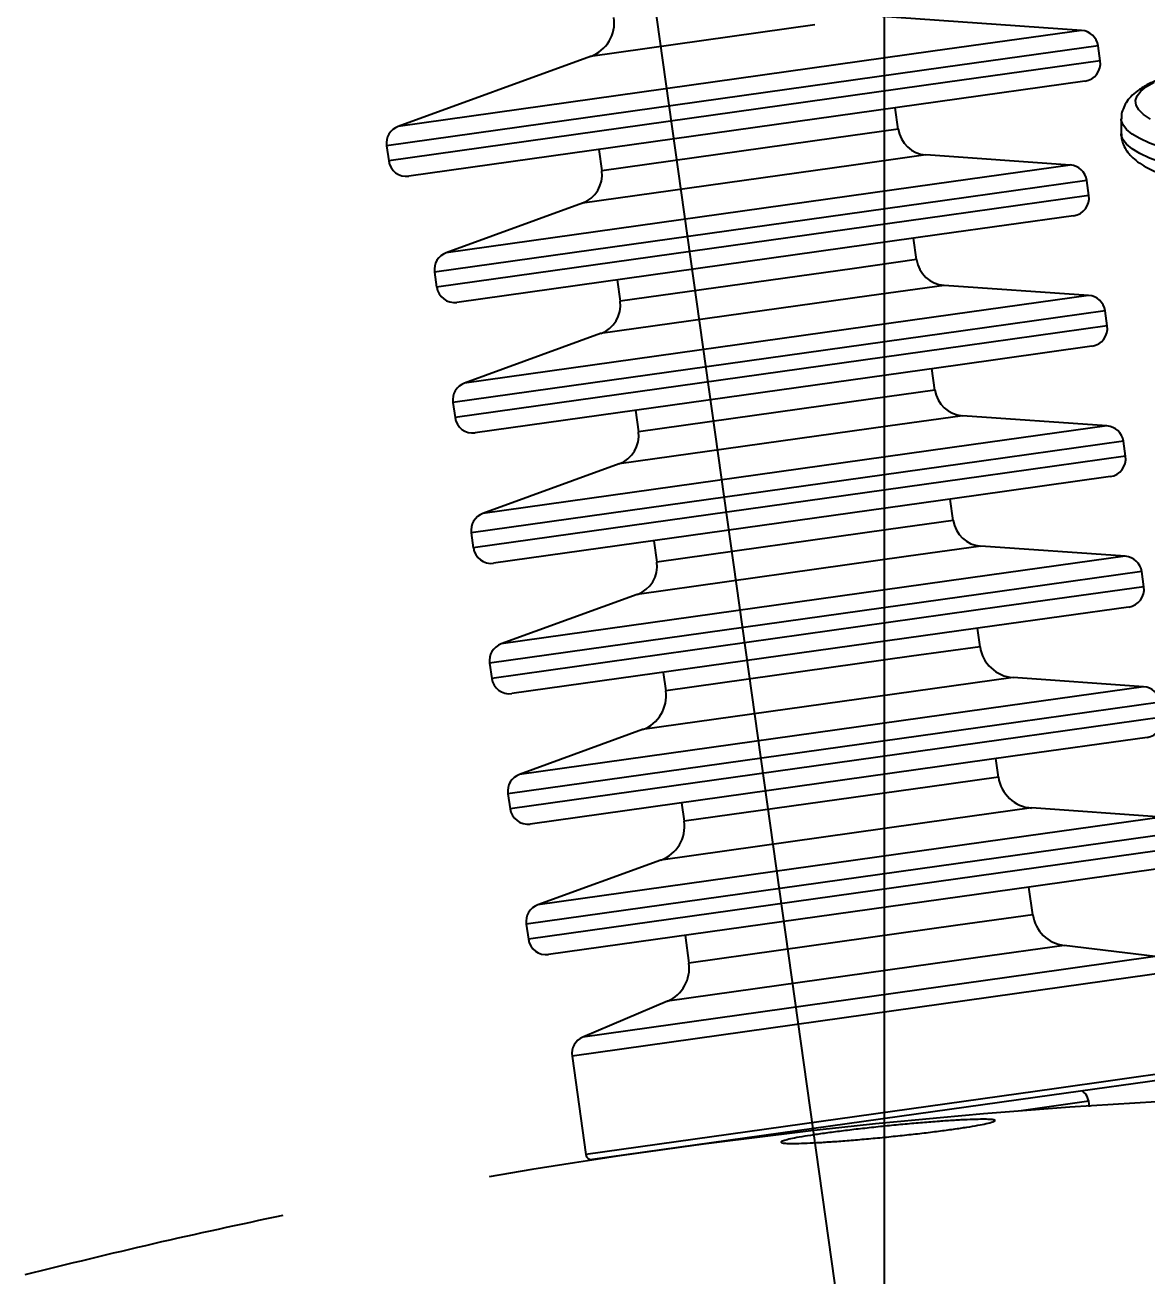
# Model space of a CAD drawing. Header units: millimetres. Extents: x 0 to 6631, y 0 to 4689.
# Drawn here: x 3469.4 to 3656.3, y 3558.3 to 3766.6 of the extents above; entities that cross this region are included whole.
import ezdxf

# ---------------------------------------------------------------- set-up
doc = ezdxf.new("R2010")
doc.units = ezdxf.units.MM
doc.header["$LTSCALE"] = 13
doc.linetypes.add('CENTERX2', pattern=[101.6, 63.5, -12.7, 12.7, -12.7])
for name, color, linetype in [('中心线', 1, 'CENTERX2'), ('几何体', 7, 'Continuous'), ('尺寸', 3, 'Continuous'), ('草图直线', 1, 'Continuous')]:
    doc.layers.add(name, color=color, linetype=linetype)
doc.styles.add('SLDTEXTSTYLE0', font='hyswlongfangsong.ttf')
doc.dimstyles.new('SLDDIMSTYLE1', dxfattribs={"dimtxt": 50, "dimasz": 40.8, "dimexe": 0, "dimexo": 0.0625, "dimgap": 12.5, "dimtad": 2, "dimdec": 0, "dimrnd": 1e-09, "dimzin": 12, "dimdsep": 46, "dimtxsty": 'SLDTEXTSTYLE0', "dimsah": 1, "dimcen": 0.09, "dimadec": 0, "dimazin": 3, "dimtfac": 1, "dimtdec": 0, "dimtofl": 0, "dimtmove": 0, "dimatfit": 3, "dimfxl": 1, "dimfrac": 2, "dimtolj": 1, "dimtzin": 12, "dimarcsym": 0})

# ---------------------------------------------------------------- blocks, each defined once
blk = doc.blocks.new('*D25')
at = {"layer": 'Defpoints', "color": 0, "transparency": 16777216}
for p in [(3575.32, 3897.11), (3560.01, 3872.12), (3612.56, 3859.97), (3612.56, 3498.23), (3612.56, 3498.23)]:
    blk.add_point(p, dxfattribs=at)
at = {"layer": '尺寸', "color": 0, "lineweight": -2, "transparency": 16777216}
for p, q in [((3612.56, 3860.03), (3612.56, 3898.85)), ((3560.01, 3872.18), (3556.81, 3894.95))]:
    blk.add_line(p, q, dxfattribs=at)
for start, end in [(78.3245, 84.1623), (103.8377, 109.6755)]:
    blk.add_arc((3612.56, 3498.23), 400.61, start, end, dxfattribs=at)
at = {"layer": '尺寸', "color": 0, "transparency": 16777216}
for points in [[(3652.96, 3889.98), (3653.65, 3903.56), (3612.56, 3898.85)], [(3515.46, 3893.9), (3518.03, 3880.54), (3556.81, 3894.95)]]:
    blk.add_solid(points, dxfattribs=at)
at = {"layer": '尺寸', "color": 0, "transparency": 16777216, "insert": (3573.67, 3960.08), "char_height": 50, "attachment_point": 1, "rotation": 2.5305, "style": 'SLDTEXTSTYLE0'}
blk.add_mtext('\\A1;8°', dxfattribs=at)

msp = doc.modelspace()

# ---------------------------------------------------------------- linework, layer by layer
at = {"layer": '中心线'}
msp.add_line((3612.56, 3498.23), (3560.01, 3872.12), dxfattribs=at)
at = {"layer": '几何体'}
for p, q in [((3645.41, 3765.74), (3611.39, 3768.12)), ((3600.99, 3766.66), (3563.62, 3761.4)), ((3645.41, 3765.74), (3620.63, 3762.26)), ((3620.63, 3762.26), (3531.57, 3749.74)), ((3648.17, 3763.17), (3622.36, 3759.54)), ((3648.52, 3760.66), (3648.17, 3763.17)), ((3563.62, 3761.4), (3531.57, 3749.74)), ((3648.52, 3760.66), (3622.71, 3757.04)), ((3622.36, 3759.54), (3529.63, 3746.51)), ((3622.71, 3757.04), (3529.98, 3744)), ((3645.97, 3757.28), (3621.46, 3753.84)), ((3621.46, 3753.84), (3533.36, 3741.46)), ((3614.86, 3749.28), (3614.36, 3752.84)), ((3614.86, 3749.28), (3604.11, 3747.77)), ((3652.02, 3751.01), (3652.02, 3748.52)), ((3604.11, 3747.77), (3565.47, 3742.34)), ((3529.63, 3746.51), (3529.98, 3744)), ((3564.97, 3745.9), (3565.47, 3742.34)), ((3607, 3743.25), (3562.24, 3736.96)), ((3619.46, 3745), (3607, 3743.25)), ((3643.53, 3743.31), (3619.46, 3745)), ((3643.53, 3743.31), (3620.89, 3740.13)), ((3620.89, 3740.13), (3539.56, 3728.7)), ((3646.28, 3740.74), (3622.63, 3737.42)), ((3646.64, 3738.24), (3646.28, 3740.74)), ((3622.63, 3737.42), (3537.62, 3725.47)), ((3562.24, 3736.96), (3539.56, 3728.7)), ((3646.64, 3738.24), (3622.98, 3734.91)), ((3622.98, 3734.91), (3537.97, 3722.97)), ((3644.09, 3734.86), (3621.72, 3731.71)), ((3621.72, 3731.71), (3541.35, 3720.42)), ((3617.92, 3727.55), (3617.42, 3731.11)), ((3617.92, 3727.55), (3607.17, 3726.03)), ((3537.62, 3725.47), (3537.97, 3722.97)), ((3607.17, 3726.03), (3568.53, 3720.6)), ((3568.03, 3724.17), (3568.53, 3720.6)), ((3622.51, 3723.26), (3610.05, 3721.51)), ((3646.58, 3721.58), (3622.51, 3723.26)), ((3610.05, 3721.51), (3565.29, 3715.22)), ((3646.58, 3721.58), (3623.95, 3718.4)), ((3623.95, 3718.4), (3542.62, 3706.97)), ((3649.34, 3719.01), (3625.68, 3715.69)), ((3649.69, 3716.51), (3649.34, 3719.01)), ((3649.69, 3716.51), (3626.03, 3713.18)), ((3625.68, 3715.69), (3540.68, 3703.74)), ((3565.29, 3715.22), (3542.62, 3706.97)), ((3626.03, 3713.18), (3541.03, 3701.23)), ((3647.14, 3713.13), (3624.78, 3709.98)), ((3624.78, 3709.98), (3544.41, 3698.69)), ((3620.97, 3705.81), (3620.47, 3709.38)), ((3620.97, 3705.81), (3610.22, 3704.3)), ((3540.68, 3703.74), (3541.03, 3701.23)), ((3610.22, 3704.3), (3571.58, 3698.87)), ((3571.08, 3702.44), (3571.58, 3698.87)), ((3625.56, 3701.53), (3613.11, 3699.78)), ((3649.64, 3699.85), (3625.56, 3701.53)), ((3613.11, 3699.78), (3568.35, 3693.49)), ((3649.64, 3699.85), (3627, 3696.67)), ((3652.39, 3697.28), (3628.74, 3693.96)), ((3652.74, 3694.77), (3652.39, 3697.28)), ((3627, 3696.67), (3545.67, 3685.24)), ((3628.74, 3693.96), (3543.73, 3682.01)), ((3568.35, 3693.49), (3545.67, 3685.24)), ((3652.74, 3694.77), (3629.09, 3691.45)), ((3629.09, 3691.45), (3544.08, 3679.5)), ((3650.2, 3691.39), (3627.83, 3688.25)), ((3627.83, 3688.25), (3547.46, 3676.95)), ((3624.03, 3684.08), (3623.53, 3687.64)), ((3624.03, 3684.08), (3613.27, 3682.57)), ((3543.73, 3682.01), (3544.08, 3679.5)), ((3574.13, 3680.7), (3574.64, 3677.14)), ((3613.27, 3682.57), (3574.64, 3677.14)), ((3628.62, 3679.8), (3616.16, 3678.05)), ((3652.69, 3678.12), (3628.62, 3679.8)), ((3616.16, 3678.05), (3571.4, 3671.76)), ((3652.69, 3678.12), (3630.06, 3674.94)), ((3630.06, 3674.94), (3548.73, 3663.5)), ((3655.45, 3675.55), (3631.79, 3672.22)), ((3655.8, 3673.04), (3655.45, 3675.55)), ((3631.79, 3672.22), (3546.79, 3660.28)), ((3655.8, 3673.04), (3632.14, 3669.72)), ((3571.4, 3671.76), (3548.73, 3663.5)), ((3632.14, 3669.72), (3547.14, 3657.77)), ((3653.25, 3669.66), (3630.89, 3666.52)), ((3630.89, 3666.52), (3550.52, 3655.22)), ((3628.49, 3663.04), (3628.06, 3666.12)), ((3628.49, 3663.04), (3617.1, 3661.44)), ((3546.79, 3660.28), (3547.14, 3657.77)), ((3617.1, 3661.44), (3576.14, 3655.68)), ((3575.71, 3658.76), (3576.14, 3655.68)), ((3634, 3657.9), (3620.56, 3656.02)), ((3655.75, 3656.38), (3634, 3657.9)), ((3620.56, 3656.02), (3572.26, 3649.23)), ((3655.75, 3656.38), (3633.11, 3653.2)), ((3658.5, 3653.82), (3634.84, 3650.49)), ((3633.11, 3653.2), (3551.78, 3641.77)), ((3634.84, 3650.49), (3549.84, 3638.54)), ((3658.85, 3651.31), (3635.2, 3647.98)), ((3635.2, 3647.98), (3550.19, 3636.04)), ((3572.26, 3649.23), (3551.78, 3641.77)), ((3656.31, 3647.93), (3633.94, 3644.78)), ((3633.94, 3644.78), (3553.57, 3633.49)), ((3631.55, 3641.31), (3631.12, 3644.39)), ((3631.55, 3641.31), (3620.15, 3639.71)), ((3620.15, 3639.71), (3579.19, 3633.95)), ((3549.84, 3638.54), (3550.19, 3636.04)), ((3578.76, 3637.03), (3579.19, 3633.95)), ((3637.06, 3636.17), (3623.62, 3634.28)), ((3658.8, 3634.65), (3637.06, 3636.17)), ((3623.62, 3634.28), (3575.31, 3627.49)), ((3658.8, 3634.65), (3636.17, 3631.47)), ((3636.17, 3631.47), (3554.83, 3620.04)), ((3661.56, 3632.08), (3637.9, 3628.76)), ((3637.9, 3628.76), (3552.89, 3616.81)), ((3661.91, 3629.58), (3638.25, 3626.25)), ((3575.31, 3627.49), (3554.83, 3620.04)), ((3638.25, 3626.25), (3553.25, 3614.3)), ((3659.36, 3626.2), (3636.99, 3623.05)), ((3636.99, 3623.05), (3556.63, 3611.76)), ((3637.29, 3618.38), (3636.64, 3623)), ((3637.29, 3618.38), (3624.82, 3616.62)), ((3552.89, 3616.81), (3553.25, 3614.3)), ((3624.82, 3616.62), (3580, 3610.33)), ((3579.35, 3614.95), (3580, 3610.33)), ((3642.49, 3613.27), (3628.1, 3611.25)), ((3657.69, 3611.4), (3642.49, 3613.27)), ((3628.1, 3611.25), (3576.41, 3603.98)), ((3657.69, 3611.4), (3636.92, 3608.49)), ((3636.92, 3608.49), (3562.31, 3598)), ((3660.29, 3608.85), (3638.57, 3605.8)), ((3638.57, 3605.8), (3560.52, 3594.83)), ((3576.41, 3603.98), (3562.31, 3598)), ((3560.52, 3594.83), (3562.82, 3578.42)), ((3661.5, 3591.28), (3640.45, 3588.32)), ((3661.5, 3592.29), (3640.87, 3589.39)), ((3640.87, 3589.39), (3562.82, 3578.42)), ((3640.45, 3588.32), (3563.95, 3577.57)), ((3646.61, 3587.29), (3635.33, 3585.71)), ((3646.74, 3586.36), (3646.61, 3587.29))]:
    msp.add_line(p, q, dxfattribs=at)
at = {"layer": '几何体', "flags": 128}
for points in [[(3656.9, 3750.97), (3655.75, 3751.73), (3654.95, 3752.5), (3654.5, 3753.28), (3654.4, 3754.07), (3654.66, 3754.85), (3655.26, 3755.63), (3656.22, 3756.39), (3657.52, 3757.14)], [(3701.48, 3740.77), (3697, 3740.94), (3692.6, 3741.17), (3688.32, 3741.46), (3684.18, 3741.8), (3680.2, 3742.19), (3676.41, 3742.64), (3672.82, 3743.13), (3669.46, 3743.68), (3666.35, 3744.26), (3663.51, 3744.89), (3660.95, 3745.55), (3658.7, 3746.24), (3656.75, 3746.96), (3655.13, 3747.71), (3653.84, 3748.47), (3652.89, 3749.25), (3652.28, 3750.04), (3652.03, 3750.83), (3652.02, 3751)], [(3701.48, 3738.28), (3697, 3738.45), (3692.6, 3738.68), (3688.32, 3738.96), (3684.18, 3739.3), (3680.2, 3739.7), (3676.41, 3740.14), (3672.82, 3740.64), (3669.46, 3741.18), (3666.35, 3741.77), (3663.51, 3742.39), (3660.95, 3743.05), (3658.7, 3743.75), (3656.75, 3744.47), (3655.13, 3745.21), (3653.84, 3745.98), (3652.89, 3746.76), (3652.28, 3747.54), (3652.03, 3748.34), (3652.02, 3748.52)]]:
    msp.add_lwpolyline(points, dxfattribs=at)
at = {"layer": '几何体'}
for centre, radius, start, end in [((3561.57, 3767.03), 5.99, 290, 8), ((3645.21, 3762.75), 2.99, 8, 86), ((3645.56, 3760.25), 2.99, 278, 8), ((3532.59, 3746.93), 2.99, 110, 188), ((3619.8, 3749.97), 4.99, 188, 266), ((3532.94, 3744.42), 2.99, 188, 278), ((3643.32, 3740.33), 2.99, 8, 86), ((3560.53, 3741.64), 4.99, 290, 8), ((3643.67, 3737.82), 2.99, 278, 8), ((3540.59, 3725.89), 2.99, 110, 188), ((3622.86, 3728.24), 4.99, 188, 266), ((3540.94, 3723.38), 2.99, 188, 278), ((3563.59, 3719.91), 4.99, 290, 8), ((3646.37, 3718.6), 2.99, 8, 86), ((3646.73, 3716.09), 2.99, 278, 8), ((3543.64, 3704.16), 2.99, 110, 188), ((3625.91, 3706.51), 4.99, 188, 266), ((3543.99, 3701.65), 2.99, 188, 278), ((3649.43, 3696.86), 2.99, 8, 86), ((3566.64, 3698.18), 4.99, 290, 8), ((3649.78, 3694.36), 2.99, 278, 8), ((3546.69, 3682.43), 2.99, 110, 188), ((3628.97, 3684.78), 4.99, 188, 266), ((3547.05, 3679.92), 2.99, 188, 278), ((3569.7, 3676.45), 4.99, 290, 8), ((3652.48, 3675.13), 2.99, 8, 86), ((3652.84, 3672.62), 2.99, 278, 8), ((3549.75, 3660.69), 2.99, 110, 188), ((3634.42, 3663.88), 5.99, 188, 266), ((3550.1, 3658.19), 2.99, 188, 278), ((3570.21, 3654.85), 5.99, 290, 8), ((3655.54, 3653.4), 2.99, 8, 86), ((3655.89, 3650.89), 2.99, 278, 8), ((3552.8, 3638.96), 2.99, 110, 188), ((3637.48, 3642.14), 5.99, 188, 266), ((3553.16, 3636.45), 2.99, 188, 278), ((3573.27, 3633.12), 5.99, 290, 8), ((3555.86, 3617.23), 2.99, 110, 188), ((3643.22, 3619.21), 5.99, 188, 263), ((3556.21, 3614.72), 2.99, 188, 278), ((3574.07, 3609.49), 5.99, 293, 8), ((3563.48, 3595.24), 2.99, 113, 188), ((3711.87, 2604.54), 984.15, 92.9341, 99.66176), ((3563.81, 3578.56), 0.998, 188, 278), ((3711.87, 2604.54), 984.15, 101.6974, 104.26366)]:
    msp.add_arc(centre, radius, start, end, dxfattribs=at)
for points, knots in [([(3664.41, 3759.53), (3663.71, 3759.35), (3662.15, 3758.95), (3660.04, 3758.28), (3658.01, 3757.51), (3656.22, 3756.65), (3654.75, 3755.73), (3653.63, 3754.76), (3652.82, 3753.76), (3652.29, 3752.69), (3652.02, 3751.74), (3652.05, 3751.17), (3652.06, 3751)], [0, 0, 0, 0, 0.10199, 0.225744, 0.351453, 0.480195, 0.613396, 0.721022, 0.810733, 0.890699, 0.965993, 1, 1, 1, 1]), ([(3652.06, 3748.5), (3652.06, 3748.26), (3652.05, 3747.61), (3652.38, 3746.61), (3652.94, 3745.59), (3653.74, 3744.66), (3654.79, 3743.77), (3656.19, 3742.89), (3657.95, 3742.04), (3660.05, 3741.24), (3662.39, 3740.51), (3664.95, 3739.84), (3667.72, 3739.22), (3670.71, 3738.65), (3673.91, 3738.13), (3677.29, 3737.65), (3680.86, 3737.22), (3684.58, 3736.84), (3688.44, 3736.51), (3692.43, 3736.23), (3696.52, 3736), (3699.7, 3735.87), (3701.51, 3735.81), (3701.91, 3735.8)], [0, 0, 0, 0, 0.02034, 0.05473, 0.089783, 0.128008, 0.172191, 0.224594, 0.283154, 0.341324, 0.397702, 0.452837, 0.507183, 0.561018, 0.614508, 0.667758, 0.720837, 0.773792, 0.826655, 0.87945, 0.932194, 0.984901, 1, 1, 1, 1]), ([(3646.61, 3587.29), (3646.48, 3587.72), (3646.28, 3588.43), (3645.69, 3588.86), (3645.45, 3589.03)], [0, 0, 0, 0, 0.599826, 1, 1, 1, 1]), ([(3629.53, 3583.57), (3629.09, 3583.48), (3628.21, 3583.3), (3626.34, 3582.99), (3624.13, 3582.66), (3621.61, 3582.32), (3618.84, 3581.98), (3615.92, 3581.65), (3612.91, 3581.34), (3609.91, 3581.05), (3607.01, 3580.8), (3604.27, 3580.59), (3601.79, 3580.43), (3599.62, 3580.32), (3597.85, 3580.27), (3596.5, 3580.27), (3595.63, 3580.33), (3595.25, 3580.45), (3595.4, 3580.62), (3596.04, 3580.83), (3597.17, 3581.09), (3598.75, 3581.38), (3600.75, 3581.7), (3603.09, 3582.03), (3605.71, 3582.37), (3608.55, 3582.71), (3611.51, 3583.03), (3614.52, 3583.34), (3617.49, 3583.61), (3620.35, 3583.85), (3622.99, 3584.04), (3625.37, 3584.19), (3627.39, 3584.27), (3629.02, 3584.31), (3630.18, 3584.28), (3630.88, 3584.2), (3631.04, 3584.06), (3630.72, 3583.86), (3629.95, 3583.67), (3629.53, 3583.57)], [0, 0, 0, 0, 0.026778, 0.053555, 0.080334, 0.107113, 0.133878, 0.160644, 0.187427, 0.21421, 0.241037, 0.267865, 0.294747, 0.321628, 0.348549, 0.375469, 0.402397, 0.429324, 0.456224, 0.483123, 0.509972, 0.53682, 0.563617, 0.590415, 0.617183, 0.643951, 0.670725, 0.697499, 0.724311, 0.751122, 0.777987, 0.804853, 0.831764, 0.858675, 0.885604, 0.912533, 0.939445, 0.966356, 1, 1, 1, 1])]:
    msp.add_open_spline(points, degree=3, knots=knots, dxfattribs=at)
at = {"layer": '草图直线'}
msp.add_line((3612.56, 3498.23), (3612.56, 3859.97), dxfattribs=at)

# ---------------------------------------------------------------- dimensions: what is measured, and where the dimension line sits
at = {"layer": '尺寸'}
dim = msp.add_angular_dim_2l(base=(3575.32, 3897.11), line1=((3612.56, 3859.97), (3612.56, 3498.23)), line2=((3560.01, 3872.12), (3612.56, 3498.23)), dimstyle='SLDDIMSTYLE1', dxfattribs=at)
dim.commit()
dim.dimension.update_dxf_attribs({"geometry": '*D25', "text_midpoint": (3594.87, 3898.46), "dimtype": 162})

doc.saveas('drawing.dxf')
